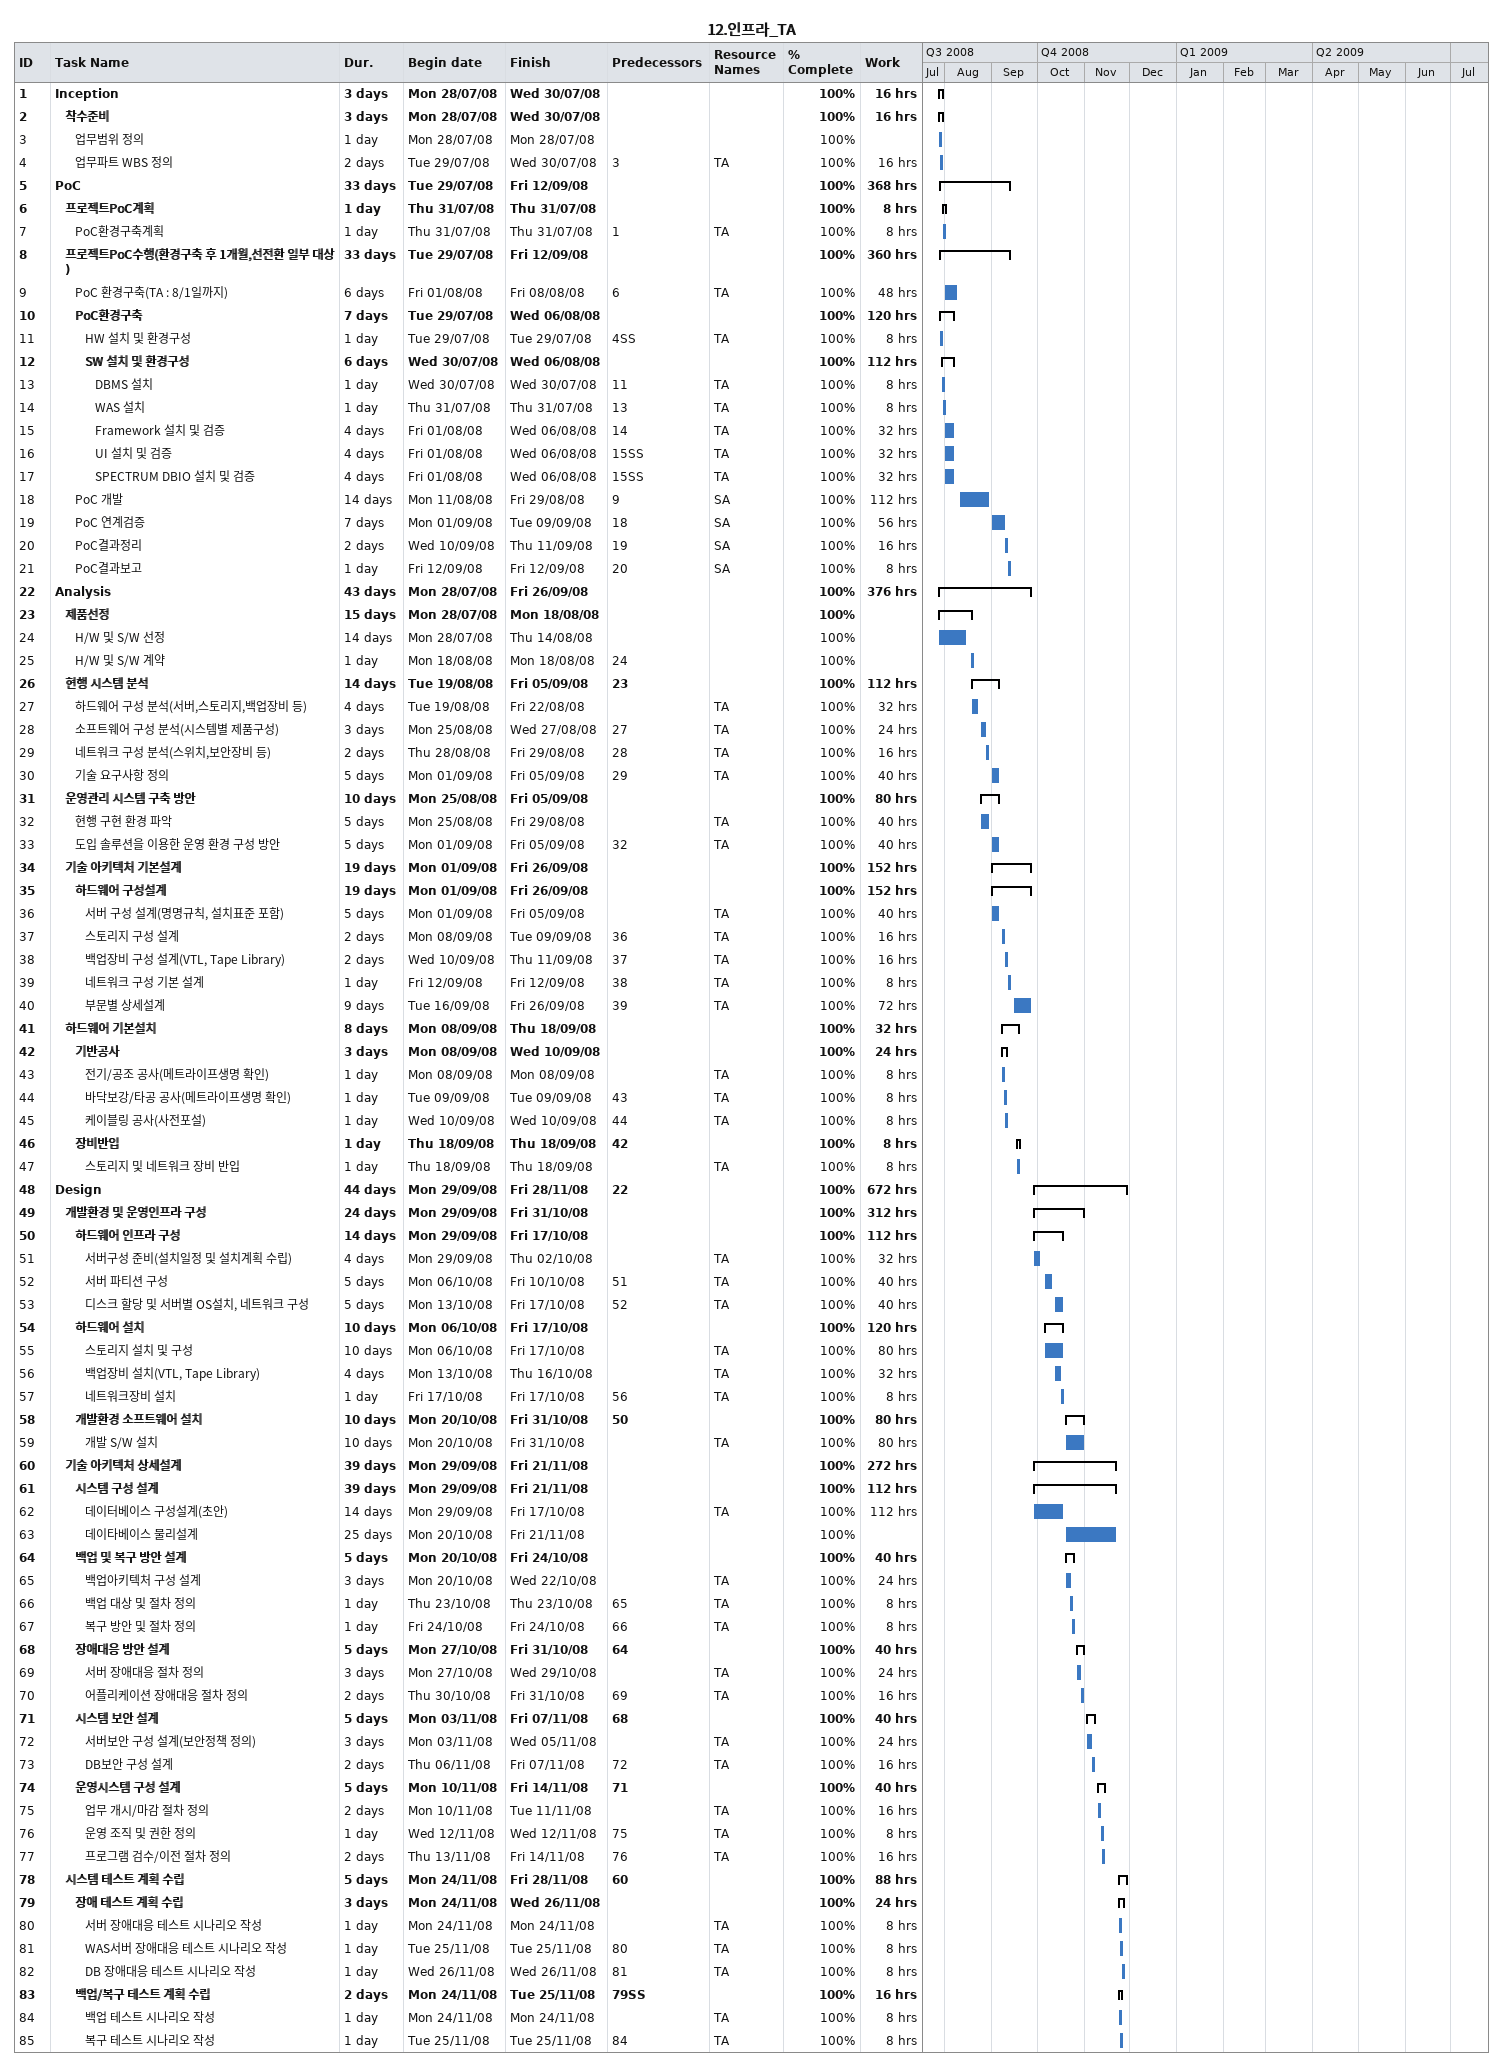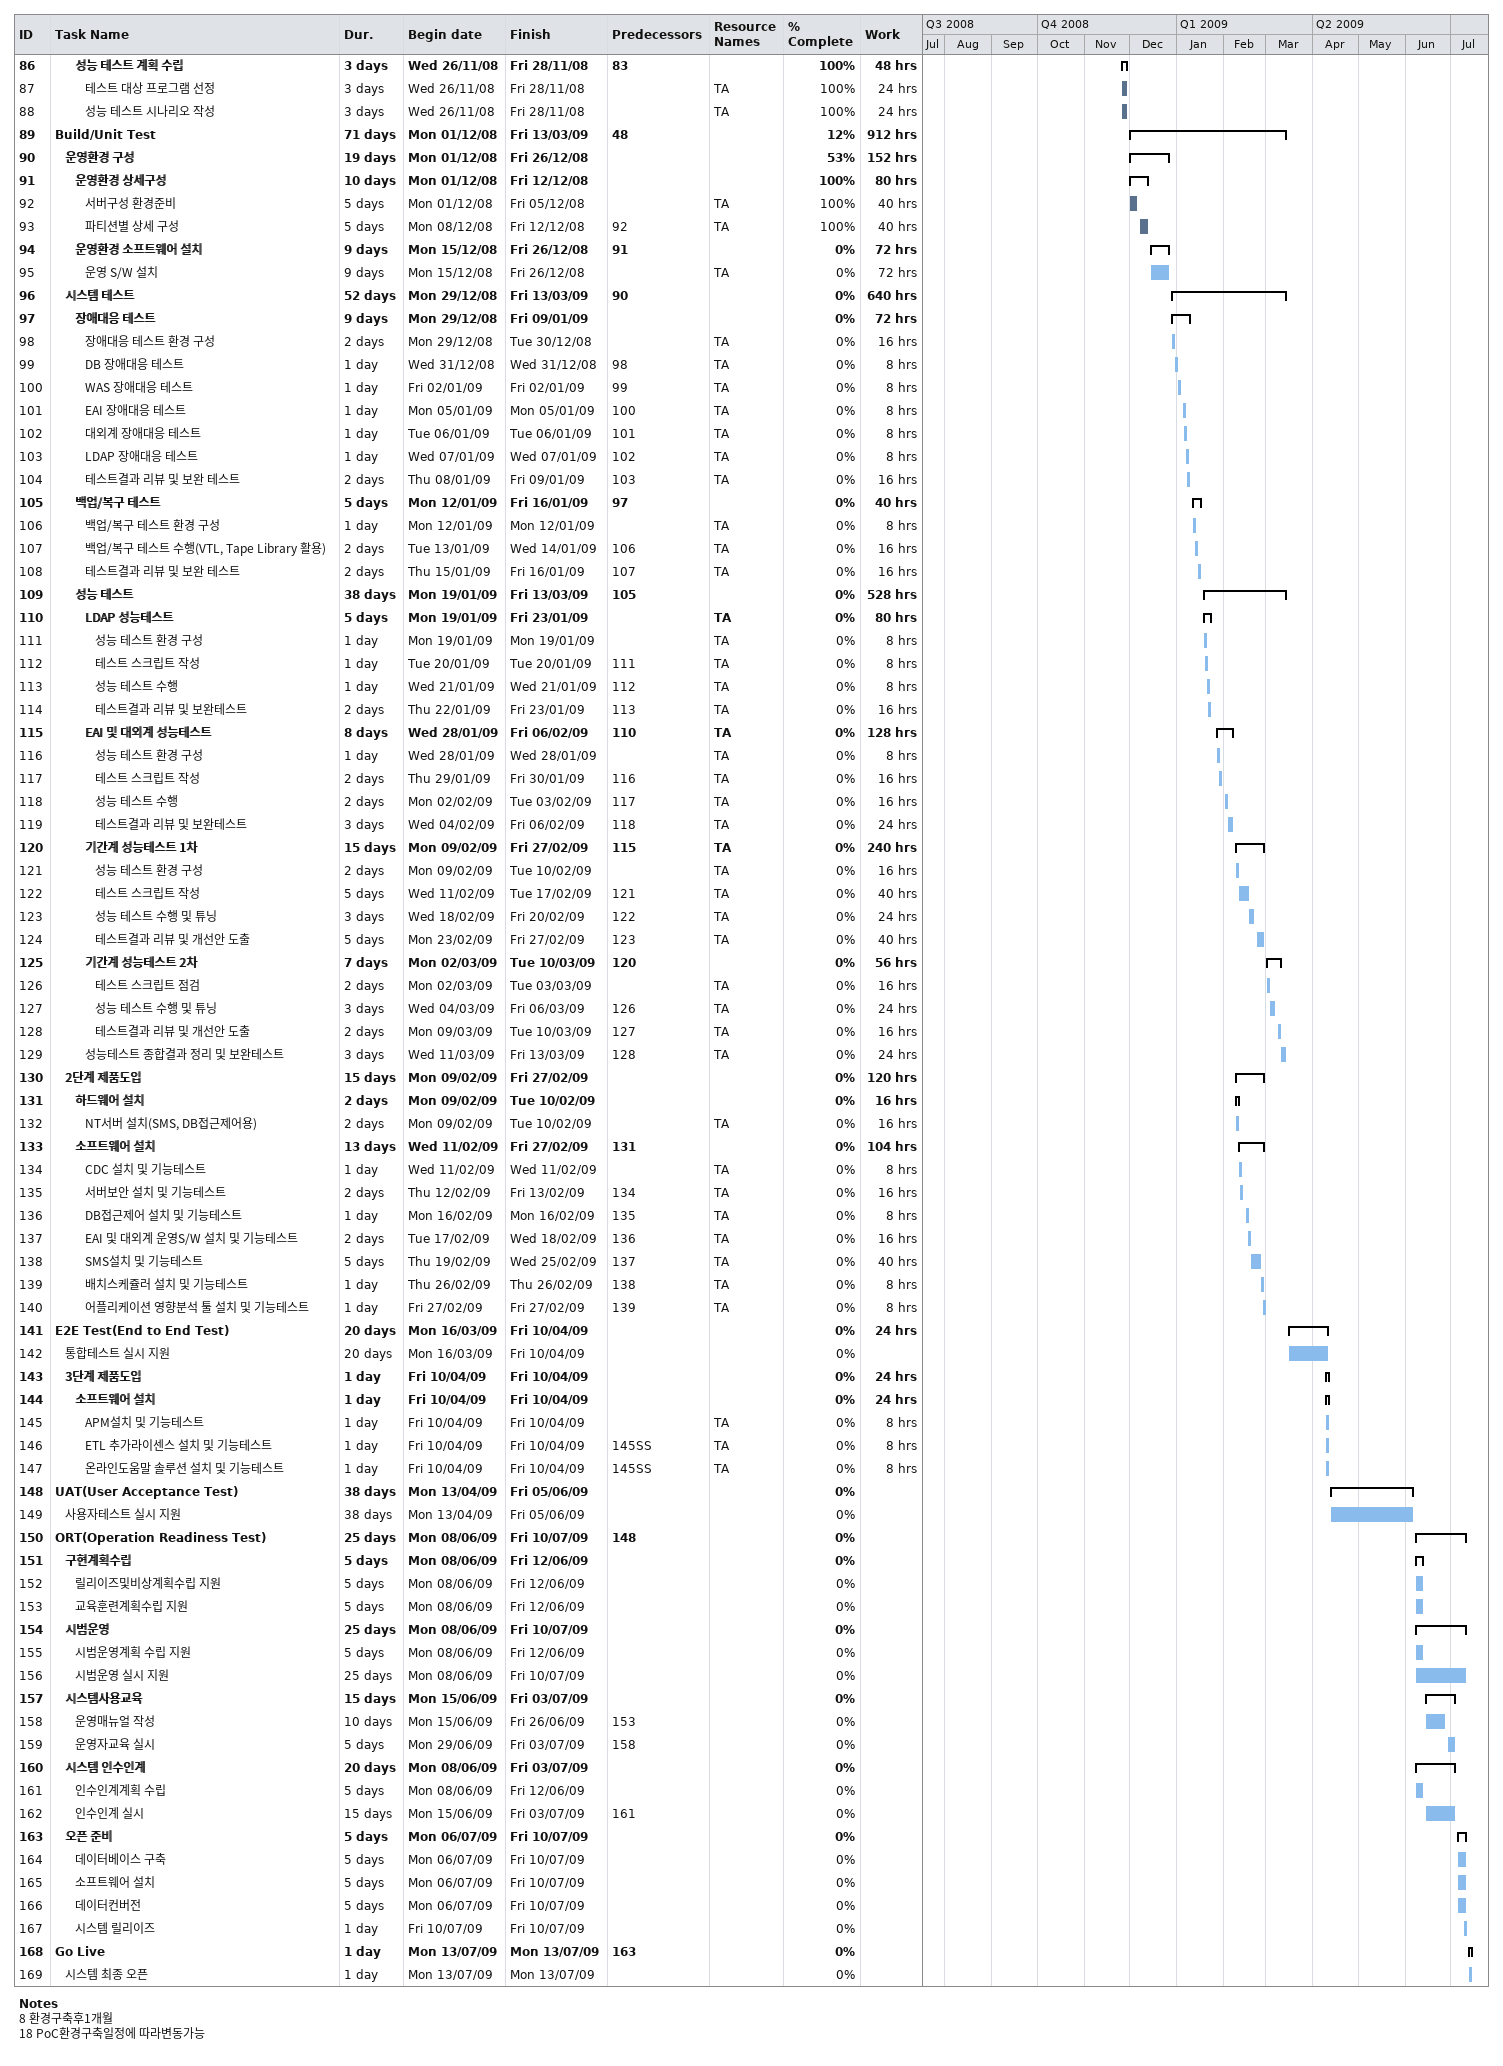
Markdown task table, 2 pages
12.인프라_TA

| ID | Level | Task | Duration | Start | Finish | Predecessors | Resources | % complete | Work (h) |
|---|---|---|---|---|---|---|---|---|---|
| 1 | 1 | **Inception** | 3d | 2008-07-28 | 2008-07-30 |  |  | 100 | 16 |
| 2 | 2 | **착수준비** | 3d | 2008-07-28 | 2008-07-30 |  |  | 100 | 16 |
| 3 | 3 | 업무범위 정의 | 1d | 2008-07-28 | 2008-07-28 |  |  | 100 |  |
| 4 | 3 | 업무파트 WBS 정의 | 2d | 2008-07-29 | 2008-07-30 | 3 | TA | 100 | 16 |
| 5 | 1 | **PoC** | 33d | 2008-07-29 | 2008-09-12 |  |  | 100 | 368 |
| 6 | 2 | **프로젝트PoC계획** | 1d | 2008-07-31 | 2008-07-31 |  |  | 100 | 8 |
| 7 | 3 | PoC환경구축계획 | 1d | 2008-07-31 | 2008-07-31 | 1 | TA | 100 | 8 |
| 8 | 2 | **프로젝트PoC수행(환경구축 후 1개월,선전환 일부 대상)** | 33d | 2008-07-29 | 2008-09-12 |  |  | 100 | 360 |
| 9 | 3 | PoC 환경구축(TA : 8/1일까지) | 6d | 2008-08-01 | 2008-08-08 | 6 | TA | 100 | 48 |
| 10 | 3 | **PoC환경구축** | 7d | 2008-07-29 | 2008-08-06 |  |  | 100 | 120 |
| 11 | 4 | HW 설치 및 환경구성 | 1d | 2008-07-29 | 2008-07-29 | 4SS | TA | 100 | 8 |
| 12 | 4 | **SW 설치 및 환경구성** | 6d | 2008-07-30 | 2008-08-06 |  |  | 100 | 112 |
| 13 | 5 | DBMS 설치 | 1d | 2008-07-30 | 2008-07-30 | 11 | TA | 100 | 8 |
| 14 | 5 | WAS 설치 | 1d | 2008-07-31 | 2008-07-31 | 13 | TA | 100 | 8 |
| 15 | 5 | Framework 설치 및 검증 | 4d | 2008-08-01 | 2008-08-06 | 14 | TA | 100 | 32 |
| 16 | 5 | UI 설치 및 검증 | 4d | 2008-08-01 | 2008-08-06 | 15SS | TA | 100 | 32 |
| 17 | 5 | SPECTRUM DBIO 설치 및 검증 | 4d | 2008-08-01 | 2008-08-06 | 15SS | TA | 100 | 32 |
| 18 | 3 | PoC 개발 | 14d | 2008-08-11 | 2008-08-29 | 9 | SA | 100 | 112 |
| 19 | 3 | PoC 연계검증 | 7d | 2008-09-01 | 2008-09-09 | 18 | SA | 100 | 56 |
| 20 | 3 | PoC결과정리 | 2d | 2008-09-10 | 2008-09-11 | 19 | SA | 100 | 16 |
| 21 | 3 | PoC결과보고 | 1d | 2008-09-12 | 2008-09-12 | 20 | SA | 100 | 8 |
| 22 | 1 | **Analysis** | 43d | 2008-07-28 | 2008-09-26 |  |  | 100 | 376 |
| 23 | 2 | **제품선정** | 15d | 2008-07-28 | 2008-08-18 |  |  | 100 |  |
| 24 | 3 | H/W 및 S/W 선정 | 14d | 2008-07-28 | 2008-08-14 |  |  | 100 |  |
| 25 | 3 | H/W 및 S/W 계약 | 1d | 2008-08-18 | 2008-08-18 | 24 |  | 100 |  |
| 26 | 2 | **현행 시스템 분석** | 14d | 2008-08-19 | 2008-09-05 | 23 |  | 100 | 112 |
| 27 | 3 | 하드웨어 구성 분석(서버,스토리지,백업장비 등) | 4d | 2008-08-19 | 2008-08-22 |  | TA | 100 | 32 |
| 28 | 3 | 소프트웨어 구성 분석(시스템별 제품구성) | 3d | 2008-08-25 | 2008-08-27 | 27 | TA | 100 | 24 |
| 29 | 3 | 네트워크 구성 분석(스위치,보안장비 등) | 2d | 2008-08-28 | 2008-08-29 | 28 | TA | 100 | 16 |
| 30 | 3 | 기술 요구사항 정의 | 5d | 2008-09-01 | 2008-09-05 | 29 | TA | 100 | 40 |
| 31 | 2 | **운영관리 시스템 구축 방안** | 10d | 2008-08-25 | 2008-09-05 |  |  | 100 | 80 |
| 32 | 3 | 현행 구현 환경 파악 | 5d | 2008-08-25 | 2008-08-29 |  | TA | 100 | 40 |
| 33 | 3 | 도입 솔루션을 이용한 운영 환경 구성 방안 | 5d | 2008-09-01 | 2008-09-05 | 32 | TA | 100 | 40 |
| 34 | 2 | **기술 아키텍처 기본설계** | 19d | 2008-09-01 | 2008-09-26 |  |  | 100 | 152 |
| 35 | 3 | **하드웨어 구성설계** | 19d | 2008-09-01 | 2008-09-26 |  |  | 100 | 152 |
| 36 | 4 | 서버 구성 설계(명명규칙, 설치표준 포함) | 5d | 2008-09-01 | 2008-09-05 |  | TA | 100 | 40 |
| 37 | 4 | 스토리지 구성 설계 | 2d | 2008-09-08 | 2008-09-09 | 36 | TA | 100 | 16 |
| 38 | 4 | 백업장비 구성 설계(VTL, Tape Library) | 2d | 2008-09-10 | 2008-09-11 | 37 | TA | 100 | 16 |
| 39 | 4 | 네트워크 구성 기본 설계 | 1d | 2008-09-12 | 2008-09-12 | 38 | TA | 100 | 8 |
| 40 | 4 | 부문별 상세설계 | 9d | 2008-09-16 | 2008-09-26 | 39 | TA | 100 | 72 |
| 41 | 2 | **하드웨어 기본설치** | 8d | 2008-09-08 | 2008-09-18 |  |  | 100 | 32 |
| 42 | 3 | **기반공사** | 3d | 2008-09-08 | 2008-09-10 |  |  | 100 | 24 |
| 43 | 4 | 전기/공조 공사(메트라이프생명 확인) | 1d | 2008-09-08 | 2008-09-08 |  | TA | 100 | 8 |
| 44 | 4 | 바닥보강/타공 공사(메트라이프생명 확인) | 1d | 2008-09-09 | 2008-09-09 | 43 | TA | 100 | 8 |
| 45 | 4 | 케이블링 공사(사전포설) | 1d | 2008-09-10 | 2008-09-10 | 44 | TA | 100 | 8 |
| 46 | 3 | **장비반입** | 1d | 2008-09-18 | 2008-09-18 | 42 |  | 100 | 8 |
| 47 | 4 | 스토리지 및 네트워크 장비 반입 | 1d | 2008-09-18 | 2008-09-18 |  | TA | 100 | 8 |
| 48 | 1 | **Design** | 44d | 2008-09-29 | 2008-11-28 | 22 |  | 100 | 672 |
| 49 | 2 | **개발환경 및 운영인프라 구성** | 24d | 2008-09-29 | 2008-10-31 |  |  | 100 | 312 |
| 50 | 3 | **하드웨어 인프라 구성** | 14d | 2008-09-29 | 2008-10-17 |  |  | 100 | 112 |
| 51 | 4 | 서버구성 준비(설치일정 및 설치계획 수립) | 4d | 2008-09-29 | 2008-10-02 |  | TA | 100 | 32 |
| 52 | 4 | 서버 파티션 구성 | 5d | 2008-10-06 | 2008-10-10 | 51 | TA | 100 | 40 |
| 53 | 4 | 디스크 할당 및 서버별 OS설치, 네트워크 구성 | 5d | 2008-10-13 | 2008-10-17 | 52 | TA | 100 | 40 |
| 54 | 3 | **하드웨어 설치** | 10d | 2008-10-06 | 2008-10-17 |  |  | 100 | 120 |
| 55 | 4 | 스토리지 설치 및 구성 | 10d | 2008-10-06 | 2008-10-17 |  | TA | 100 | 80 |
| 56 | 4 | 백업장비 설치(VTL, Tape Library) | 4d | 2008-10-13 | 2008-10-16 |  | TA | 100 | 32 |
| 57 | 4 | 네트워크장비 설치 | 1d | 2008-10-17 | 2008-10-17 | 56 | TA | 100 | 8 |
| 58 | 3 | **개발환경 소프트웨어 설치** | 10d | 2008-10-20 | 2008-10-31 | 50 |  | 100 | 80 |
| 59 | 4 | 개발 S/W 설치 | 10d | 2008-10-20 | 2008-10-31 |  | TA | 100 | 80 |
| 60 | 2 | **기술 아키텍처 상세설계** | 39d | 2008-09-29 | 2008-11-21 |  |  | 100 | 272 |
| 61 | 3 | **시스템 구성 설계** | 39d | 2008-09-29 | 2008-11-21 |  |  | 100 | 112 |
| 62 | 4 | 데이터베이스 구성설계(초안) | 14d | 2008-09-29 | 2008-10-17 |  | TA | 100 | 112 |
| 63 | 4 | 데이타베이스 물리설계 | 25d | 2008-10-20 | 2008-11-21 |  |  | 100 |  |
| 64 | 3 | **백업 및 복구 방안 설계** | 5d | 2008-10-20 | 2008-10-24 |  |  | 100 | 40 |
| 65 | 4 | 백업아키텍처 구성 설계 | 3d | 2008-10-20 | 2008-10-22 |  | TA | 100 | 24 |
| 66 | 4 | 백업 대상 및 절차 정의 | 1d | 2008-10-23 | 2008-10-23 | 65 | TA | 100 | 8 |
| 67 | 4 | 복구 방안 및 절차 정의 | 1d | 2008-10-24 | 2008-10-24 | 66 | TA | 100 | 8 |
| 68 | 3 | **장애대응 방안 설계** | 5d | 2008-10-27 | 2008-10-31 | 64 |  | 100 | 40 |
| 69 | 4 | 서버 장애대응 절차 정의 | 3d | 2008-10-27 | 2008-10-29 |  | TA | 100 | 24 |
| 70 | 4 | 어플리케이션 장애대응 절차 정의 | 2d | 2008-10-30 | 2008-10-31 | 69 | TA | 100 | 16 |
| 71 | 3 | **시스템 보안 설계** | 5d | 2008-11-03 | 2008-11-07 | 68 |  | 100 | 40 |
| 72 | 4 | 서버보안 구성 설계(보안정책 정의) | 3d | 2008-11-03 | 2008-11-05 |  | TA | 100 | 24 |
| 73 | 4 | DB보안 구성 설계 | 2d | 2008-11-06 | 2008-11-07 | 72 | TA | 100 | 16 |
| 74 | 3 | **운영시스템 구성 설계** | 5d | 2008-11-10 | 2008-11-14 | 71 |  | 100 | 40 |
| 75 | 4 | 업무 개시/마감 절차 정의 | 2d | 2008-11-10 | 2008-11-11 |  | TA | 100 | 16 |
| 76 | 4 | 운영 조직 및 권한 정의 | 1d | 2008-11-12 | 2008-11-12 | 75 | TA | 100 | 8 |
| 77 | 4 | 프로그램 검수/이전 절차 정의 | 2d | 2008-11-13 | 2008-11-14 | 76 | TA | 100 | 16 |
| 78 | 2 | **시스템 테스트 계획 수립** | 5d | 2008-11-24 | 2008-11-28 | 60 |  | 100 | 88 |
| 79 | 3 | **장애 테스트 계획 수립** | 3d | 2008-11-24 | 2008-11-26 |  |  | 100 | 24 |
| 80 | 4 | 서버 장애대응 테스트 시나리오 작성 | 1d | 2008-11-24 | 2008-11-24 |  | TA | 100 | 8 |
| 81 | 4 | WAS서버 장애대응 테스트 시나리오 작성 | 1d | 2008-11-25 | 2008-11-25 | 80 | TA | 100 | 8 |
| 82 | 4 | DB 장애대응 테스트 시나리오 작성 | 1d | 2008-11-26 | 2008-11-26 | 81 | TA | 100 | 8 |
| 83 | 3 | **백업/복구 테스트 계획 수립** | 2d | 2008-11-24 | 2008-11-25 | 79SS |  | 100 | 16 |
| 84 | 4 | 백업 테스트 시나리오 작성 | 1d | 2008-11-24 | 2008-11-24 |  | TA | 100 | 8 |
| 85 | 4 | 복구 테스트 시나리오 작성 | 1d | 2008-11-25 | 2008-11-25 | 84 | TA | 100 | 8 |
| 86 | 3 | **성능 테스트 계획 수립** | 3d | 2008-11-26 | 2008-11-28 | 83 |  | 100 | 48 |
| 87 | 4 | 테스트 대상 프로그램 선정 | 3d | 2008-11-26 | 2008-11-28 |  | TA | 100 | 24 |
| 88 | 4 | 성능 테스트 시나리오 작성 | 3d | 2008-11-26 | 2008-11-28 |  | TA | 100 | 24 |
| 89 | 1 | **Build/Unit Test** | 71d | 2008-12-01 | 2009-03-13 | 48 |  | 12 | 912 |
| 90 | 2 | **운영환경 구성** | 19d | 2008-12-01 | 2008-12-26 |  |  | 53 | 152 |
| 91 | 3 | **운영환경 상세구성** | 10d | 2008-12-01 | 2008-12-12 |  |  | 100 | 80 |
| 92 | 4 | 서버구성 환경준비 | 5d | 2008-12-01 | 2008-12-05 |  | TA | 100 | 40 |
| 93 | 4 | 파티션별 상세 구성 | 5d | 2008-12-08 | 2008-12-12 | 92 | TA | 100 | 40 |
| 94 | 3 | **운영환경 소프트웨어 설치** | 9d | 2008-12-15 | 2008-12-26 | 91 |  | 0 | 72 |
| 95 | 4 | 운영 S/W 설치 | 9d | 2008-12-15 | 2008-12-26 |  | TA | 0 | 72 |
| 96 | 2 | **시스템 테스트** | 52d | 2008-12-29 | 2009-03-13 | 90 |  | 0 | 640 |
| 97 | 3 | **장애대응 테스트** | 9d | 2008-12-29 | 2009-01-09 |  |  | 0 | 72 |
| 98 | 4 | 장애대응 테스트 환경 구성 | 2d | 2008-12-29 | 2008-12-30 |  | TA | 0 | 16 |
| 99 | 4 | DB 장애대응 테스트 | 1d | 2008-12-31 | 2008-12-31 | 98 | TA | 0 | 8 |
| 100 | 4 | WAS 장애대응 테스트 | 1d | 2009-01-02 | 2009-01-02 | 99 | TA | 0 | 8 |
| 101 | 4 | EAI 장애대응 테스트 | 1d | 2009-01-05 | 2009-01-05 | 100 | TA | 0 | 8 |
| 102 | 4 | 대외계 장애대응 테스트 | 1d | 2009-01-06 | 2009-01-06 | 101 | TA | 0 | 8 |
| 103 | 4 | LDAP 장애대응 테스트 | 1d | 2009-01-07 | 2009-01-07 | 102 | TA | 0 | 8 |
| 104 | 4 | 테스트결과 리뷰 및 보완 테스트 | 2d | 2009-01-08 | 2009-01-09 | 103 | TA | 0 | 16 |
| 105 | 3 | **백업/복구 테스트** | 5d | 2009-01-12 | 2009-01-16 | 97 |  | 0 | 40 |
| 106 | 4 | 백업/복구 테스트 환경 구성 | 1d | 2009-01-12 | 2009-01-12 |  | TA | 0 | 8 |
| 107 | 4 | 백업/복구 테스트 수행(VTL, Tape Library 활용) | 2d | 2009-01-13 | 2009-01-14 | 106 | TA | 0 | 16 |
| 108 | 4 | 테스트결과 리뷰 및 보완 테스트 | 2d | 2009-01-15 | 2009-01-16 | 107 | TA | 0 | 16 |
| 109 | 3 | **성능 테스트** | 38d | 2009-01-19 | 2009-03-13 | 105 |  | 0 | 528 |
| 110 | 4 | **LDAP 성능테스트** | 5d | 2009-01-19 | 2009-01-23 |  | TA | 0 | 80 |
| 111 | 5 | 성능 테스트 환경 구성 | 1d | 2009-01-19 | 2009-01-19 |  | TA | 0 | 8 |
| 112 | 5 | 테스트 스크립트 작성 | 1d | 2009-01-20 | 2009-01-20 | 111 | TA | 0 | 8 |
| 113 | 5 | 성능 테스트 수행 | 1d | 2009-01-21 | 2009-01-21 | 112 | TA | 0 | 8 |
| 114 | 5 | 테스트결과 리뷰 및 보완테스트 | 2d | 2009-01-22 | 2009-01-23 | 113 | TA | 0 | 16 |
| 115 | 4 | **EAI 및 대외계 성능테스트** | 8d | 2009-01-28 | 2009-02-06 | 110 | TA | 0 | 128 |
| 116 | 5 | 성능 테스트 환경 구성 | 1d | 2009-01-28 | 2009-01-28 |  | TA | 0 | 8 |
| 117 | 5 | 테스트 스크립트 작성 | 2d | 2009-01-29 | 2009-01-30 | 116 | TA | 0 | 16 |
| 118 | 5 | 성능 테스트 수행 | 2d | 2009-02-02 | 2009-02-03 | 117 | TA | 0 | 16 |
| 119 | 5 | 테스트결과 리뷰 및 보완테스트 | 3d | 2009-02-04 | 2009-02-06 | 118 | TA | 0 | 24 |
| 120 | 4 | **기간계 성능테스트 1차** | 15d | 2009-02-09 | 2009-02-27 | 115 | TA | 0 | 240 |
| 121 | 5 | 성능 테스트 환경 구성 | 2d | 2009-02-09 | 2009-02-10 |  | TA | 0 | 16 |
| 122 | 5 | 테스트 스크립트 작성 | 5d | 2009-02-11 | 2009-02-17 | 121 | TA | 0 | 40 |
| 123 | 5 | 성능 테스트 수행 및 튜닝 | 3d | 2009-02-18 | 2009-02-20 | 122 | TA | 0 | 24 |
| 124 | 5 | 테스트결과 리뷰 및 개선안 도출 | 5d | 2009-02-23 | 2009-02-27 | 123 | TA | 0 | 40 |
| 125 | 4 | **기간계 성능테스트 2차** | 7d | 2009-03-02 | 2009-03-10 | 120 |  | 0 | 56 |
| 126 | 5 | 테스트 스크립트 점검 | 2d | 2009-03-02 | 2009-03-03 |  | TA | 0 | 16 |
| 127 | 5 | 성능 테스트 수행 및 튜닝 | 3d | 2009-03-04 | 2009-03-06 | 126 | TA | 0 | 24 |
| 128 | 5 | 테스트결과 리뷰 및 개선안 도출 | 2d | 2009-03-09 | 2009-03-10 | 127 | TA | 0 | 16 |
| 129 | 4 | 성능테스트 종합결과 정리 및 보완테스트 | 3d | 2009-03-11 | 2009-03-13 | 128 | TA | 0 | 24 |
| 130 | 2 | **2단계 제품도입** | 15d | 2009-02-09 | 2009-02-27 |  |  | 0 | 120 |
| 131 | 3 | **하드웨어 설치** | 2d | 2009-02-09 | 2009-02-10 |  |  | 0 | 16 |
| 132 | 4 | NT서버 설치(SMS, DB접근제어용) | 2d | 2009-02-09 | 2009-02-10 |  | TA | 0 | 16 |
| 133 | 3 | **소프트웨어 설치** | 13d | 2009-02-11 | 2009-02-27 | 131 |  | 0 | 104 |
| 134 | 4 | CDC 설치 및 기능테스트 | 1d | 2009-02-11 | 2009-02-11 |  | TA | 0 | 8 |
| 135 | 4 | 서버보안 설치 및 기능테스트 | 2d | 2009-02-12 | 2009-02-13 | 134 | TA | 0 | 16 |
| 136 | 4 | DB접근제어 설치 및 기능테스트 | 1d | 2009-02-16 | 2009-02-16 | 135 | TA | 0 | 8 |
| 137 | 4 | EAI 및 대외계 운영S/W 설치 및 기능테스트 | 2d | 2009-02-17 | 2009-02-18 | 136 | TA | 0 | 16 |
| 138 | 4 | SMS설치 및 기능테스트 | 5d | 2009-02-19 | 2009-02-25 | 137 | TA | 0 | 40 |
| 139 | 4 | 배치스케쥴러 설치 및 기능테스트 | 1d | 2009-02-26 | 2009-02-26 | 138 | TA | 0 | 8 |
| 140 | 4 | 어플리케이션 영향분석 툴 설치 및 기능테스트 | 1d | 2009-02-27 | 2009-02-27 | 139 | TA | 0 | 8 |
| 141 | 1 | **E2E Test(End to End Test)** | 20d | 2009-03-16 | 2009-04-10 |  |  | 0 | 24 |
| 142 | 2 | 통합테스트 실시 지원 | 20d | 2009-03-16 | 2009-04-10 |  |  | 0 |  |
| 143 | 2 | **3단계 제품도입** | 1d | 2009-04-10 | 2009-04-10 |  |  | 0 | 24 |
| 144 | 3 | **소프트웨어 설치** | 1d | 2009-04-10 | 2009-04-10 |  |  | 0 | 24 |
| 145 | 4 | APM설치 및 기능테스트 | 1d | 2009-04-10 | 2009-04-10 |  | TA | 0 | 8 |
| 146 | 4 | ETL 추가라이센스 설치 및 기능테스트 | 1d | 2009-04-10 | 2009-04-10 | 145SS | TA | 0 | 8 |
| 147 | 4 | 온라인도움말 솔루션 설치 및 기능테스트 | 1d | 2009-04-10 | 2009-04-10 | 145SS | TA | 0 | 8 |
| 148 | 1 | **UAT(User Acceptance Test)** | 38d | 2009-04-13 | 2009-06-05 |  |  | 0 |  |
| 149 | 2 | 사용자테스트 실시 지원 | 38d | 2009-04-13 | 2009-06-05 |  |  | 0 |  |
| 150 | 1 | **ORT(Operation Readiness Test)** | 25d | 2009-06-08 | 2009-07-10 | 148 |  | 0 |  |
| 151 | 2 | **구현계획수립** | 5d | 2009-06-08 | 2009-06-12 |  |  | 0 |  |
| 152 | 3 | 릴리이즈및비상계획수립 지원 | 5d | 2009-06-08 | 2009-06-12 |  |  | 0 |  |
| 153 | 3 | 교육훈련계획수립 지원 | 5d | 2009-06-08 | 2009-06-12 |  |  | 0 |  |
| 154 | 2 | **시범운영** | 25d | 2009-06-08 | 2009-07-10 |  |  | 0 |  |
| 155 | 3 | 시범운영계획 수립 지원 | 5d | 2009-06-08 | 2009-06-12 |  |  | 0 |  |
| 156 | 3 | 시범운영 실시 지원 | 25d | 2009-06-08 | 2009-07-10 |  |  | 0 |  |
| 157 | 2 | **시스템사용교육** | 15d | 2009-06-15 | 2009-07-03 |  |  | 0 |  |
| 158 | 3 | 운영매뉴얼 작성 | 10d | 2009-06-15 | 2009-06-26 | 153 |  | 0 |  |
| 159 | 3 | 운영자교육 실시 | 5d | 2009-06-29 | 2009-07-03 | 158 |  | 0 |  |
| 160 | 2 | **시스템 인수인계** | 20d | 2009-06-08 | 2009-07-03 |  |  | 0 |  |
| 161 | 3 | 인수인계계획 수립 | 5d | 2009-06-08 | 2009-06-12 |  |  | 0 |  |
| 162 | 3 | 인수인계 실시 | 15d | 2009-06-15 | 2009-07-03 | 161 |  | 0 |  |
| 163 | 2 | **오픈 준비** | 5d | 2009-07-06 | 2009-07-10 |  |  | 0 |  |
| 164 | 3 | 데이터베이스 구축 | 5d | 2009-07-06 | 2009-07-10 |  |  | 0 |  |
| 165 | 3 | 소프트웨어 설치 | 5d | 2009-07-06 | 2009-07-10 |  |  | 0 |  |
| 166 | 3 | 데이터컨버전 | 5d | 2009-07-06 | 2009-07-10 |  |  | 0 |  |
| 167 | 3 | 시스템 릴리이즈 | 1d | 2009-07-10 | 2009-07-10 |  |  | 0 |  |
| 168 | 1 | **Go Live** | 1d | 2009-07-13 | 2009-07-13 | 163 |  | 0 |  |
| 169 | 2 | 시스템 최종 오픈 | 1d | 2009-07-13 | 2009-07-13 |  |  | 0 |  |

Notes
- 8: 환경구축 후 1개월
- 18: PoC환경구축일정에 따라 변동가능
